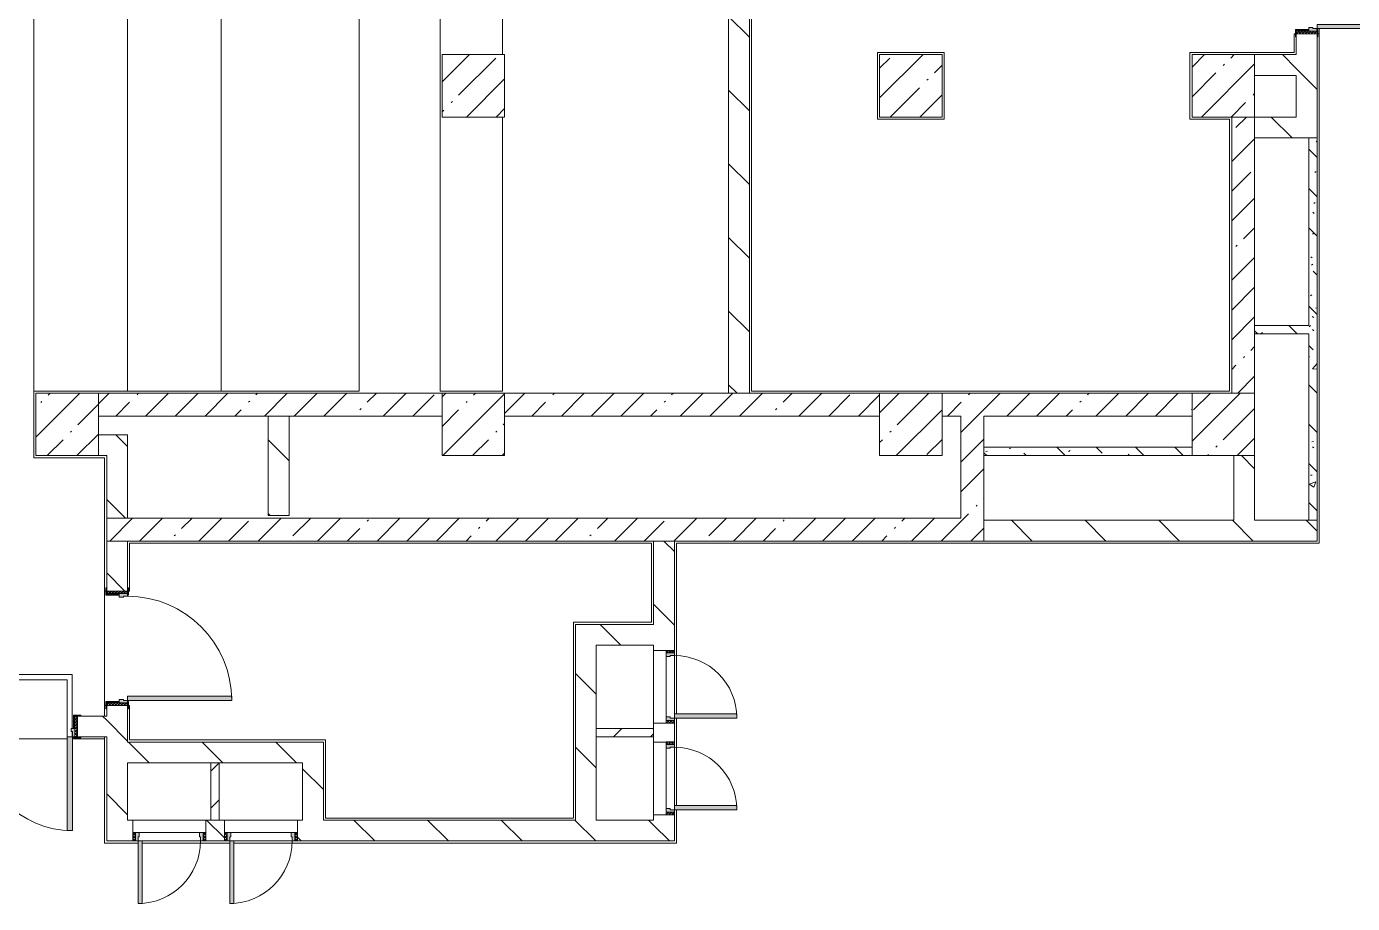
# Model space of a CAD drawing. Header units: millimetres. Extents: x 81368 to 286493, y -8553 to 29000.
# Drawn here: x 181303 to 194033, y 10300 to 18720 of the extents above; entities that cross this region are included whole.
import ezdxf

# ---------------------------------------------------------------- set-up
doc = ezdxf.new("R2010")
doc.units = ezdxf.units.MM
for name, color, linetype, lineweight, true_color in [('A-DOOR-5', 7, 'Continuous', 5, 0xe2e2e2), ('A-DOOR-6', 7, 'Continuous', 5, 0xaaaaaa), ('A-DOOR-FRAM-4', 7, 'Continuous', 5, 0xe2e2e2), ('A-DOOR-FRAM-5', 7, 'Continuous', 5, 0xaaaaaa), ('A-FLOR-3', 7, 'Continuous', 5, 0xaaaaaa), ('I-WALL-8', 7, 'Continuous', 5, 0x787878)]:
    doc.layers.add(name, color=color, linetype=linetype, lineweight=lineweight, true_color=true_color)
for name, color, linetype, lineweight in [('A-WALL', 7, 'Continuous', 9), ('I-WALL-6', 7, 'Continuous', 5), ('S-COLS-1', 7, 'Continuous', 5), ('S-STRS-1', 7, 'Continuous', 5)]:
    doc.layers.add(name, color=color, linetype=linetype, lineweight=lineweight)
pattern_1 = [(135, (159482.9, 0), (-353.5534, -353.5534), [])]
pattern_2 = [(45, (159482.88, 0), (-285.123, 285.123), []), (45, (159768, 0), (-285.123, 285.123), [504.031, -100.806, 16.764, -84.042])]
pattern_3 = [(135, (159482.9, 0), (-377.171, -377.171), [533.4, -88.9, 17.78, -88.9]), (135, (159482.9, 376.94), (-377.171, -377.171), []), (50, (159482.9, 0), (637.6445, -55.7866), [66.675, -733.425]), (355, (159482.9, 0), (-123.349, 668.699), [53.34, -586.74]), (100.451, (159536, -4.65), (514.299, 612.908), [56.665, -623.315]), (46.184, (159482.9, 177.8), (948.776, -147.15), [100.012, -1100.137]), (96.636, (159561.9, 165.5), (830.91, 865.997), [84.998, -934.973]), (351.184, (159482.9, 177.8), (830.918, 865.988), [80.01, -880.11]), (21, (159571.8, 133.35), (530.6506, -357.928), [66.675, -733.425]), (326, (159571.8, 133.35), (216.308, 644.658), [53.34, -586.74]), (71.451, (159616, 103.5), (746.96, 286.724), [56.665, -623.315]), (37.5, (159482.88, 0), (10.8105, 295.9426), [16.764, -562.864, 16.764, -578.866, -588.962]), (37.5, (159482.88, 0), (10.8105, 295.9426), [-1175.258, 16.764, -572.198]), (7.5, (159482.88, 0), (233.8692, 350.6318), [16.764, -322.834, 16.764, -549.529, -224.472]), (7.5, (159482.88, 0), (233.8692, 350.6318), [-905.891, 16.764, -207.708]), (327.5, (159284.63, 0), (474.5678, -20.0513), [16.764, -205.486, 16.764, -676.656, -920.115]), (327.5, (159284.63, 0), (474.5678, -20.0513), [-915.67, 16.764, -903.351]), (317.5, (159195.73, 0), (518.452, 88.9934), [16.764, -272.161, 16.764, -443.738, -653.415]), (317.5, (159195.73, 0), (518.452, 88.9934), [-749.427, 16.764, -636.651])]
pattern_4 = [(135, (1751.41, 164.685), (-14.14214, -14.14214), []), (225, (1751.41, 164.685), (14.14214, -14.14214), [])]
pattern_5 = [(45, (-371.384, 164.685), (-14.1421, 14.1421), []), (135, (-371.384, 164.685), (-14.1421, -14.1421), [])]
pattern_6 = [(45, (159482.88, 0), (-176.7767, 176.7767), [])]

# ---------------------------------------------------------------- blocks, each defined once
blk = doc.blocks.new('BSC_Колонна _Прямоугольная - 600х600-V48-1_2_3_птичка')
at = {"layer": 'S-COLS-1'}
h = blk.add_hatch(dxfattribs=at)
h.set_pattern_fill('FP_95', color=256, style=0, pattern_type=2)
h.set_pattern_definition([(45, (-26110, -14900), (-285.123, 285.123), []), (45, (-25824.88, -14900), (-285.123, 285.123), [504.031, -100.806, 16.764, -84.042])])
h.paths.add_polyline_path([(-300, -300), (300, -300), (300, 300), (-300, 300), (-300, -97)])
for p, q in [((300, 300), (-300, 300)), ((-300, 300), (-300, -300)), ((300, -300), (300, 300)), ((-300, -300), (300, -300))]:
    blk.add_line(p, q, dxfattribs=at)
blk = doc.blocks.new('BSC_Колонна _Прямоугольная - 600х600-V80-1_2_3_птичка')
at = {"layer": 'S-COLS-1'}
h = blk.add_hatch(dxfattribs=at)
h.set_pattern_fill('FP_122', color=256, style=0, pattern_type=2)
h.set_pattern_definition([(45, (-33310, -18150), (-285.123, 285.123), []), (45, (-33024.88, -18150), (-285.123, 285.123), [504.031, -100.806, 16.764, -84.042])])
h.paths.add_polyline_path([(60, -300), (300, -300), (300, 300), (-300, 300), (-300, -300)])
for p, q in [((300, 300), (-300, 300)), ((-300, 300), (-300, -300)), ((300, -300), (300, 300)), ((-300, -300), (300, -300))]:
    blk.add_line(p, q, dxfattribs=at)
blk = doc.blocks.new('BSC_Колонна _Прямоугольная - 600х600-V91-1_2_3_птичка')
at = {"layer": 'S-COLS-1'}
h = blk.add_hatch(dxfattribs=at)
h.set_pattern_fill('FP_128', color=256, style=0, pattern_type=2)
h.set_pattern_definition([(45, (-33310, -14900), (-285.123, 285.123), []), (45, (-33024.88, -14900), (-285.123, 285.123), [504.031, -100.806, 16.764, -84.042])])
h.paths.add_polyline_path([(-300, -300), (300, -300), (300, 300), (-300, 300), (-300, -135)])
for p, q in [((300, 300), (-300, 300)), ((-300, 300), (-300, -300)), ((300, -300), (300, 300)), ((-300, -300), (300, -300))]:
    blk.add_line(p, q, dxfattribs=at)
blk = doc.blocks.new('BSC_Колонна _Прямоугольная - 600х600-V105-1_2_3_птичка')
at = {"layer": 'S-COLS-1'}
h = blk.add_hatch(dxfattribs=at)
h.set_pattern_fill('FP_132', color=256, style=0, pattern_type=2)
h.set_pattern_definition([(45, (-30310, -14900), (-285.123, 285.123), []), (45, (-30024.88, -14900), (-285.123, 285.123), [504.031, -100.806, 16.764, -84.042])])
h.paths.add_polyline_path([(239, -300), (300, -300), (300, 300), (-300, 300), (-300, -300), (78, -300)])
for p, q in [((300, 300), (-300, 300)), ((-300, 300), (-300, -300)), ((300, -300), (300, 300)), ((-300, -300), (300, -300))]:
    blk.add_line(p, q, dxfattribs=at)
blk = doc.blocks.new('110_Дверь_СКБ_2Ст - Д-10 1800x2100h_Актовый зал EI30-23435156-1_2_3_птичка')
at = {"layer": 'A-DOOR-5'}
for points in [[(-887.5, 1000), (-887.5, 100), (-837.5, 100), (-837.5, 1000)], [(862.5, 1000), (862.5, 100), (912.5, 100), (912.5, 1000)]]:
    blk.add_hatch(color=256, dxfattribs=at).paths.add_polyline_path(points)
h = blk.add_hatch(color=256, dxfattribs=at)
h.paths.add_polyline_path([(937.5, 100), (912.5, 100), (912.5, 50), (902.5, 50), (902.5, 20), (937.5, 20)])
h.paths.add_polyline_path([(-887.5, 100), (-912.5, 100), (-912.5, 20), (-877.5, 20), (-882.7, 50), (-887.5, 50)])
at = {"layer": 'A-DOOR-6'}
h = blk.add_hatch(dxfattribs=at)
h.set_pattern_fill('FP_142', color=256, style=0, pattern_type=2)
h.set_pattern_definition([(135, (1351.41, 164.685), (-14.1421, -14.1421), []), (225, (1351.41, 164.685), (14.1421, -14.1421), [])])
h.paths.add_polyline_path([(962.5, 100), (937.5, 100), (937.5, -100), (962.5, -100)])
at = {"layer": 'A-DOOR-FRAM-4'}
for points in [[(-937.5, 108), (-967.5, 108), (-967.5, 100), (-897.5, 100), (-897.5, 108), (-916.5, 108)], [(-912.5, 20), (-912.5, -100), (-897.5, -100), (-897.5, 20)], [(962.5, 108), (922.5, 108), (927.9, 100), (992.5, 100), (992.5, 108)], [(927.9, 20), (922.5, 20), (927.9, -100), (937.5, -100), (937.5, 20)], [(-897.5, -100), (-967.5, -100), (-967.5, -108), (-897.5, -108)], [(922.5, -100), (927.9, -108), (992.5, -108), (992.5, -100), (927.9, -100)]]:
    blk.add_hatch(color=256, dxfattribs=at).paths.add_polyline_path(points)
at = {"layer": 'A-DOOR-FRAM-5'}
h = blk.add_hatch(dxfattribs=at)
h.set_pattern_fill('FP_143', color=256, style=0, pattern_type=2)
h.set_pattern_definition([(45, (-771.384, 164.685), (-14.1421, 14.1421), []), (135, (-771.384, 164.685), (-14.1421, -14.1421), [])])
h.paths.add_polyline_path([(-912.5, 100), (-937.5, 100), (-937.5, -100), (-912.5, -100)])
at = {"layer": 'A-DOOR-6'}
for p, q in [((-887.5, 1000), (-887.5, 100)), ((-837.5, 1000), (-887.5, 1000)), ((-837.5, 100), (-837.5, 1000)), ((912.5, 1000), (862.5, 1000)), ((862.5, 1000), (862.5, 100)), ((912.5, 100), (912.5, 1000)), ((-887.5, 100), (-837.5, 100)), ((862.5, 100), (912.5, 100))]:
    blk.add_line(p, q, dxfattribs=at)
for centre, start, end in [((-887.5, 100), 0, 90), ((912.5, 100), 90, 180)]:
    blk.add_arc(centre, 900, start, end, dxfattribs=at)
at = {"layer": 'A-DOOR-FRAM-5'}
for p, q in [((-897.5, 108), (-967.5, 108)), ((-967.5, 108), (-967.5, 100)), ((-967.5, 100), (-897.5, 100)), ((-912.5, 100), (-937.5, 100)), ((-937.5, 100), (-937.5, -100)), ((-887.5, 100), (-912.5, 100)), ((-912.5, 100), (-912.5, 20)), ((-912.5, -100), (-912.5, 100)), ((-912.5, 20), (-877.5, 20)), ((-897.5, 20), (-912.5, 20)), ((-912.5, 20), (-912.5, -100)), ((-897.5, 100), (-897.5, 108)), ((-897.5, -100), (-897.5, 20)), ((-887.5, 50), (-887.5, 100)), ((-877.5, 50), (-887.5, 50)), ((-877.5, 20), (-877.5, 50)), ((912.5, 50), (902.5, 50)), ((902.5, 50), (902.5, 20)), ((902.5, 20), (937.5, 20)), ((912.5, 100), (912.5, 50)), ((937.5, 100), (912.5, 100)), ((992.5, 108), (922.5, 108)), ((922.5, 108), (922.5, 100)), ((922.5, 100), (992.5, 100)), ((937.5, 20), (922.5, 20)), ((922.5, 20), (922.5, -100)), ((937.5, 20), (937.5, 100)), ((962.5, 100), (937.5, 100)), ((937.5, 100), (937.5, -100)), ((937.5, -100), (937.5, 20)), ((962.5, -100), (962.5, 100)), ((992.5, 100), (992.5, 108)), ((-897.5, -100), (-967.5, -100)), ((-967.5, -100), (-967.5, -108)), ((-967.5, -108), (-897.5, -108)), ((-937.5, -100), (-912.5, -100)), ((-912.5, -100), (-897.5, -100)), ((-897.5, -108), (-897.5, -100)), ((922.5, -100), (937.5, -100)), ((992.5, -100), (922.5, -100)), ((922.5, -100), (922.5, -108)), ((922.5, -108), (992.5, -108)), ((937.5, -100), (962.5, -100)), ((992.5, -108), (992.5, -100))]:
    blk.add_line(p, q, dxfattribs=at)
blk = doc.blocks.new('110_Дверь_СКБ_1Ст_Внутренняя1 - Д-4к_п__1100x2100h_Артистические EI30-23988509-1_2_3_птичка')
at = {"layer": 'A-DOOR-5'}
h = blk.add_hatch(color=256, dxfattribs=at)
h.paths.add_polyline_path([(537.5, 20), (537.5, 100), (512.5, 100), (512.5, 60), (502.5, 60), (502.5, 20), (522.5, 20)])
h.paths.add_polyline_path([(-477.5, 60), (-487.5, 60), (-487.5, 100), (-512.5, 100), (-512.5, 20), (-477.5, 20), (-477.5, 44)])
at = {"layer": 'A-DOOR-6'}
h = blk.add_hatch(dxfattribs=at)
h.set_pattern_fill('FP_27', color=256, style=0, pattern_type=2)
h.set_pattern_definition(pattern_4)
h.paths.add_polyline_path([(562.5, 100), (537.5, 100), (537.5, -100), (562.5, -100), (562.5, -72.6)])
at = {"layer": 'A-DOOR-FRAM-4'}
for points in [[(512.5, 156.8), (512.5, 1100), (472.5, 1100), (472.5, 100), (512.5, 100), (512.5, 120)], [(-497.5, 100), (-497.5, 108), (-567.5, 108), (-567.5, 100), (-512.5, 100)], [(-497.5, -72.6), (-497.5, 20), (-512.5, 20), (-512.5, -100), (-497.5, -100)], [(592.5, 108), (522.5, 108), (522.5, 100), (592.5, 100)], [(537.5, -100), (537.5, 20), (522.5, 20), (522.5, -100)], [(-497.5, -108), (-497.5, -100), (-567.5, -100), (-567.5, -108), (-512.5, -108)], [(592.5, -100), (522.5, -100), (522.5, -108), (592.5, -108)]]:
    blk.add_hatch(color=256, dxfattribs=at).paths.add_polyline_path(points)
at = {"layer": 'A-DOOR-FRAM-5'}
h = blk.add_hatch(dxfattribs=at)
h.set_pattern_fill('FP_28', color=256, style=0, pattern_type=2)
h.set_pattern_definition(pattern_5)
h.paths.add_polyline_path([(-512.5, -100), (-512.5, 100), (-537.5, 100), (-537.5, -100)])
at = {"layer": 'A-DOOR-6'}
for p, q in [((512.5, 1100), (472.5, 1100)), ((472.5, 1100), (472.5, 100)), ((512.5, 100), (512.5, 1100)), ((472.5, 100), (512.5, 100))]:
    blk.add_line(p, q, dxfattribs=at)
blk.add_arc((512.5, 100), 1000, 90, 180, dxfattribs=at)
at = {"layer": 'A-DOOR-FRAM-5'}
for p, q in [((-497.5, 108), (-567.5, 108)), ((-567.5, 108), (-567.5, 100)), ((-567.5, 100), (-497.5, 100)), ((-512.5, 100), (-537.5, 100)), ((-537.5, 100), (-537.5, -100)), ((-487.5, 100), (-512.5, 100)), ((-512.5, 100), (-512.5, 20)), ((-512.5, -100), (-512.5, 100)), ((-497.5, 100), (-512.5, 100)), ((-512.5, 100), (-512.5, 99)), ((-512.5, 99), (-497.5, 99)), ((-512.5, 20), (-477.5, 20)), ((-497.5, 20), (-512.5, 20)), ((-512.5, 20), (-512.5, -100)), ((-497.5, 100), (-497.5, 108)), ((-497.5, 99), (-497.5, 100)), ((-497.5, -100), (-497.5, 20)), ((-487.5, 60), (-487.5, 100)), ((-477.5, 60), (-487.5, 60)), ((-477.5, 20), (-477.5, 60)), ((512.5, 60), (502.5, 60)), ((502.5, 60), (502.5, 20)), ((502.5, 20), (537.5, 20)), ((512.5, 100), (512.5, 60)), ((537.5, 100), (512.5, 100)), ((592.5, 108), (522.5, 108)), ((522.5, 108), (522.5, 100)), ((537.5, 100), (522.5, 100)), ((522.5, 100), (522.5, 99)), ((522.5, 100), (592.5, 100)), ((522.5, 99), (537.5, 99)), ((537.5, 20), (522.5, 20)), ((522.5, 20), (522.5, -100)), ((537.5, 20), (537.5, 100)), ((562.5, 100), (537.5, 100)), ((537.5, 100), (537.5, -100)), ((537.5, 99), (537.5, 100)), ((537.5, -100), (537.5, 20)), ((562.5, -100), (562.5, 100)), ((592.5, 100), (592.5, 108)), ((-497.5, -100), (-567.5, -100)), ((-567.5, -100), (-567.5, -108)), ((-567.5, -108), (-497.5, -108)), ((-537.5, -100), (-512.5, -100)), ((-512.5, -100), (-497.5, -100)), ((-497.5, -108), (-497.5, -100)), ((522.5, -100), (537.5, -100)), ((592.5, -100), (522.5, -100)), ((522.5, -100), (522.5, -108)), ((522.5, -108), (592.5, -108)), ((537.5, -100), (562.5, -100)), ((592.5, -108), (592.5, -100))]:
    blk.add_line(p, q, dxfattribs=at)
blk = doc.blocks.new('110_Дверь_СКБ_1Ст_Внутренняя1 - Д-4к_л_ 1100x2100h_кладовая-31838514-1_2_3_птичка')
at = {"layer": 'A-DOOR-5'}
h = blk.add_hatch(color=256, dxfattribs=at)
h.paths.add_polyline_path([(537.5, 20), (537.5, 100), (512.5, 100), (512.5, 60), (502.5, 60), (502.5, 20), (522.5, 20)])
h.paths.add_polyline_path([(-477.5, 60), (-487.5, 60), (-487.5, 100), (-512.5, 100), (-512.5, 20), (-477.5, 20), (-477.5, 44)])
at = {"layer": 'A-DOOR-6'}
h = blk.add_hatch(dxfattribs=at)
h.set_pattern_fill('FP_27', color=256, style=0, pattern_type=2)
h.set_pattern_definition(pattern_4)
h.paths.add_polyline_path([(562.5, 100), (537.5, 100), (537.5, -100), (562.5, -100)])
at = {"layer": 'A-DOOR-FRAM-4'}
for points in [[(512.5, 100), (512.5, 1100), (472.5, 1100), (472.5, 100)], [(-497.5, 108), (-567.5, 108), (-567.5, 100), (-497.5, 100)], [(-497.5, -100), (-497.5, 20), (-512.5, 20), (-512.5, -100)], [(592.5, 108), (522.5, 108), (522.5, 100), (592.5, 100)], [(537.5, 20), (522.5, 20), (523.9, -100), (537.5, -100), (537.5, -22.4)], [(-497.5, -100), (-567.5, -100), (-567.5, -108), (-497.5, -108)], [(592.5, -100), (522.5, -100), (522.5, -108), (592.5, -108)]]:
    blk.add_hatch(color=256, dxfattribs=at).paths.add_polyline_path(points)
at = {"layer": 'A-DOOR-FRAM-5'}
h = blk.add_hatch(dxfattribs=at)
h.set_pattern_fill('FP_28', color=256, style=0, pattern_type=2)
h.set_pattern_definition(pattern_5)
h.paths.add_polyline_path([(-512.5, 100), (-537.5, 100), (-537.5, -100), (-512.5, -100)])
at = {"layer": 'A-DOOR-6'}
for p, q in [((512.5, 1100), (472.5, 1100)), ((472.5, 1100), (472.5, 100)), ((512.5, 100), (512.5, 1100)), ((472.5, 100), (512.5, 100))]:
    blk.add_line(p, q, dxfattribs=at)
blk.add_arc((512.5, 100), 1000, 90, 180, dxfattribs=at)
at = {"layer": 'A-DOOR-FRAM-5'}
for p, q in [((-497.5, 108), (-567.5, 108)), ((-567.5, 108), (-567.5, 100)), ((-567.5, 100), (-497.5, 100)), ((-512.5, 100), (-537.5, 100)), ((-537.5, 100), (-537.5, -100)), ((-487.5, 100), (-512.5, 100)), ((-512.5, 100), (-512.5, 20)), ((-512.5, -100), (-512.5, 100)), ((-497.5, 100), (-512.5, 100)), ((-512.5, 100), (-512.5, 99)), ((-512.5, 99), (-497.5, 99)), ((-512.5, 20), (-477.5, 20)), ((-497.5, 20), (-512.5, 20)), ((-512.5, 20), (-512.5, -100)), ((-497.5, 100), (-497.5, 108)), ((-497.5, 99), (-497.5, 100)), ((-497.5, -100), (-497.5, 20)), ((-487.5, 60), (-487.5, 100)), ((-477.5, 60), (-487.5, 60)), ((-477.5, 20), (-477.5, 60)), ((512.5, 60), (502.5, 60)), ((502.5, 60), (502.5, 20)), ((502.5, 20), (537.5, 20)), ((512.5, 100), (512.5, 60)), ((537.5, 100), (512.5, 100)), ((592.5, 108), (522.5, 108)), ((522.5, 108), (522.5, 100)), ((537.5, 100), (522.5, 100)), ((522.5, 100), (522.5, 99)), ((522.5, 100), (592.5, 100)), ((522.5, 99), (537.5, 99)), ((537.5, 20), (522.5, 20)), ((522.5, 20), (522.5, -100)), ((537.5, 20), (537.5, 100)), ((562.5, 100), (537.5, 100)), ((537.5, 100), (537.5, -100)), ((537.5, 99), (537.5, 100)), ((537.5, -100), (537.5, 20)), ((562.5, -100), (562.5, 100)), ((592.5, 100), (592.5, 108)), ((-497.5, -100), (-567.5, -100)), ((-567.5, -100), (-567.5, -108)), ((-567.5, -108), (-497.5, -108)), ((-537.5, -100), (-512.5, -100)), ((-512.5, -100), (-497.5, -100)), ((-497.5, -108), (-497.5, -100)), ((522.5, -100), (537.5, -100)), ((592.5, -100), (522.5, -100)), ((522.5, -100), (522.5, -108)), ((522.5, -108), (592.5, -108)), ((537.5, -100), (562.5, -100)), ((592.5, -108), (592.5, -100))]:
    blk.add_line(p, q, dxfattribs=at)
blk = doc.blocks.new('BSC_Колонна _Прямоугольная - 600х600-V136-1_2_3_птичка')
at = {"layer": 'S-COLS-1'}
h = blk.add_hatch(dxfattribs=at)
h.set_pattern_fill('FP_155', color=256, style=0, pattern_type=2)
h.set_pattern_definition([(45, (-22210, -14900), (-285.123, 285.123), []), (45, (-21924.88, -14900), (-285.123, 285.123), [504.031, -100.806, 16.764, -84.042])])
h.paths.add_polyline_path([(300, -300), (300, 300), (-300, 300), (-300, -300)])
for p, q in [((300, 300), (-300, 300)), ((-300, 300), (-300, -300)), ((300, -300), (300, 300)), ((-300, -300), (300, -300))]:
    blk.add_line(p, q, dxfattribs=at)
blk = doc.blocks.new('BSC_Колонна _Прямоугольная - 600х600-V137-1_2_3_птичка')
at = {"layer": 'S-COLS-1'}
h = blk.add_hatch(dxfattribs=at)
h.set_pattern_fill('FP_157', color=256, style=0, pattern_type=2)
h.set_pattern_definition([(45, (-26110, -18150), (-285.123, 285.123), []), (45, (-25824.88, -18150), (-285.123, 285.123), [504.031, -100.806, 16.764, -84.042])])
h.paths.add_polyline_path([(280, -300), (300, -300), (300, 300), (-300, 300), (-300, -300), (76, -300)])
for p, q in [((300, 300), (-300, 300)), ((-300, 300), (-300, -300)), ((300, -300), (300, 300)), ((-300, -300), (300, -300))]:
    blk.add_line(p, q, dxfattribs=at)
blk = doc.blocks.new('BSC_Колонна _Прямоугольная - 600х600-23728797-1_2_3_птичка')
at = {"layer": 'S-COLS-1'}
h = blk.add_hatch(dxfattribs=at)
h.set_pattern_fill('FP_158', color=256, style=0, pattern_type=2)
h.set_pattern_definition([(45, (-30310, -18150), (-285.123, 285.123), []), (45, (-30024.88, -18150), (-285.123, 285.123), [504.031, -100.806, 16.764, -84.042])])
h.paths.add_polyline_path([(300, -300), (300, 300), (-300, 297), (-300, -300), (239, -300)])
for p, q in [((300, 300), (-300, 300)), ((-300, 300), (-300, -300)), ((300, -300), (300, 300)), ((-300, -300), (300, -300))]:
    blk.add_line(p, q, dxfattribs=at)
blk = doc.blocks.new('110_Дверь_СКБ_1Ст - д-18 700x2100h_Технический шкаф ЭОМ и СС-V121-1_2_3_птичка')
at = {"layer": 'A-DOOR-5'}
h = blk.add_hatch(color=256, dxfattribs=at)
h.paths.add_polyline_path([(322, 100), (312, 100), (312, 60), (302, 60), (302, 20), (337, 20), (337, 100)])
h.paths.add_polyline_path([(-298, 100), (-313, 100), (-313, 20), (-278, 20), (-278, 60), (-288, 60), (-288, 100)])
at = {"layer": 'A-DOOR-6'}
h = blk.add_hatch(dxfattribs=at)
h.set_pattern_fill('FP_50', color=256, style=0, pattern_type=2)
h.set_pattern_definition([(135, (1951.41, 164.685), (-14.14214, -14.14214), []), (225, (1951.41, 164.685), (14.14214, -14.14214), [])])
h.paths.add_polyline_path([(337, 100), (337, 20), (362, 20), (362, 100)])
at = {"layer": 'A-DOOR-FRAM-4'}
blk.add_hatch(color=256, dxfattribs=at).paths.add_polyline_path([(272, 700), (272, 100), (312, 100), (312, 700), (281, 700)])
at = {"layer": 'A-DOOR-FRAM-5'}
h = blk.add_hatch(dxfattribs=at)
h.set_pattern_fill('FP_51', color=256, style=0, pattern_type=2)
h.set_pattern_definition([(45, (-171.384, 164.685), (-14.1421, 14.1421), []), (135, (-171.384, 164.685), (-14.1421, -14.1421), [])])
h.paths.add_polyline_path([(-338, 100), (-338, 20), (-313, 20), (-313, 100)])
at = {"layer": 'A-DOOR-6'}
for p, q in [((312, 700), (272, 700)), ((272, 700), (272, 100)), ((312, 100), (312, 700)), ((272, 100), (312, 100))]:
    blk.add_line(p, q, dxfattribs=at)
blk.add_arc((312, 100), 600, 90, 180, dxfattribs=at)
at = {"layer": 'A-DOOR-FRAM-5'}
for p, q in [((-313, 100), (-338, 100)), ((-338, 100), (-338, 20)), ((-338, 20), (-313, 20)), ((-288, 100), (-313, 100)), ((-313, 100), (-313, 20)), ((-313, 20), (-313, 100)), ((-313, 20), (-278, 20)), ((-288, 60), (-288, 100)), ((-288, 100), (272, 100)), ((-278, 60), (-288, 60)), ((-278, 20), (-278, 60)), ((302, 20), (-278, 20)), ((312, 60), (302, 60)), ((302, 60), (302, 20)), ((302, 20), (337, 20)), ((312, 100), (312, 60)), ((337, 100), (312, 100)), ((337, 20), (337, 100)), ((362, 100), (337, 100)), ((337, 100), (337, 20)), ((337, 20), (362, 20)), ((362, 20), (362, 100))]:
    blk.add_line(p, q, dxfattribs=at)
blk = doc.blocks.new('Перекрытия 2 - Перекрытия 4-32990152-1_2_3_птичка')
at = {"layer": 'S-STRS-1'}
for p, q in [((21910, 19180), (22510, 19180)), ((21910, 19180), (21910, 15200)), ((22810, 19180), (23410, 19180)), ((22810, 15200), (22810, 19180)), ((25034, 19180), (23710, 19180)), ((23710, 19180), (23710, 15200)), ((25034, 15200), (25034, 19180)), ((26410, 19180), (25810, 19180)), ((25810, 19180), (25810, 15200)), ((26410, 18430), (26410, 19180)), ((26410, 15200), (26410, 17830)), ((22810, 15200), (21910, 15200)), ((23710, 15200), (22810, 15200)), ((23710, 15200), (25034, 15200)), ((25810, 15200), (26410, 15200))]:
    blk.add_line(p, q, dxfattribs=at)
blk = doc.blocks.new('BSC_Колонна _Прямоугольная - 600х600-V187-1_2_3_птичка')
at = {"layer": 'S-COLS-1'}
for p, q in [((300, 300), (-300, 300)), ((-300, 300), (-300, -300)), ((300, -300), (300, 300)), ((-300, -300), (300, -300))]:
    blk.add_line(p, q, dxfattribs=at)

msp = doc.modelspace()

# ---------------------------------------------------------------- hatches: boundary and pattern name
at = {"layer": 'I-WALL-6'}
h = msp.add_hatch(dxfattribs=at)
h.set_pattern_fill('FP_99', color=256, style=0, pattern_type=2)
h.set_pattern_definition(pattern_1)
h.paths.add_polyline_path([(188172.8, 15200), (188242.9, 15200), (188242.9, 26500), (188042.9, 26500), (188042.9, 15200)])
h = msp.add_hatch(dxfattribs=at)
h.set_pattern_fill('FP_99', color=256, style=0, pattern_type=2)
h.set_pattern_definition(pattern_1)
h.paths.add_polyline_path([(193612.9, 17850), (193692.9, 17850), (193692.9, 18650), (193492.9, 18650), (193492.9, 17850)])
h.paths.add_polyline_path([(193692.9, 19750), (193692.9, 23400), (193492.9, 23400), (193492.9, 19750)])
h = msp.add_hatch(dxfattribs=at)
h.set_pattern_fill('FP_99', color=256, style=0, pattern_type=2)
h.set_pattern_definition(pattern_1)
h.paths.add_polyline_path([(193472.9, 18250), (193492.9, 18250), (193492.9, 18450), (193092.9, 18450), (193092.9, 18250)])
h = msp.add_hatch(dxfattribs=at)
h.set_pattern_fill('FP_69', color=256, style=0, pattern_type=2)
h.set_pattern_definition(pattern_2)
h.paths.add_polyline_path([(193092.9, 15200), (193093.4, 15200), (193092.9, 17850), (192873.4, 17850), (192873.4, 15200)])
h = msp.add_hatch(dxfattribs=at)
h.set_pattern_fill('FP_99', color=256, style=0, pattern_type=2)
h.set_pattern_definition(pattern_1)
h.paths.add_polyline_path([(193612.9, 17650), (193692.9, 17650), (193692.9, 17850), (193093.4, 17850), (193093.4, 17650), (193535.9, 17650)])
h = msp.add_hatch(dxfattribs=at)
h.set_pattern_fill('FP_69', color=256, style=0, pattern_type=2)
h.set_pattern_definition(pattern_2)
h.paths.add_polyline_path([(183172.9, 14980), (185292.9, 14980), (185292.9, 15200), (181992.9, 15200), (181992.9, 14980), (182596, 14980)])
h.paths.add_polyline_path([(192231.4, 14980), (192492.9, 14980), (192492.9, 15200), (190092.9, 15200), (190092.9, 14980), (191890.7, 14980)])
h.paths.add_polyline_path([(189472.9, 14980), (189492.9, 14980), (189492.9, 15200), (185892.9, 15200), (185892.9, 14980), (188262.9, 14980)])
h = msp.add_hatch(dxfattribs=at)
h.set_pattern_fill('FP_99', color=256, style=0, pattern_type=2)
h.set_pattern_definition(pattern_1)
h.paths.add_polyline_path([(183822.9, 14025), (183822.9, 14980), (183622.9, 14980), (183622.9, 14025)])
h = msp.add_hatch(dxfattribs=at)
h.set_pattern_fill('FP_69', color=256, style=0, pattern_type=2)
h.set_pattern_definition(pattern_2)
h.paths.add_polyline_path([(190492.9, 13780), (190492.9, 14980), (190272.9, 14980), (190272.9, 13780)])
h = msp.add_hatch(dxfattribs=at)
h.set_pattern_fill('FP_99', color=256, style=0, pattern_type=2)
h.set_pattern_definition(pattern_1)
h.paths.add_polyline_path([(182144, 14600), (182272.9, 14600), (182272.9, 14800), (181992.9, 14800), (181992.9, 14600), (182072.9, 14600)])
h = msp.add_hatch(dxfattribs=at)
h.set_pattern_fill('FP_99', color=256, style=0, pattern_type=2)
h.set_pattern_definition(pattern_1)
h.paths.add_polyline_path([(182272.9, 14000), (182272.9, 14600), (182072.9, 14600), (182072.9, 14000)])
h = msp.add_hatch(dxfattribs=at)
h.set_pattern_fill('FP_99', color=256, style=0, pattern_type=2)
h.set_pattern_definition(pattern_1)
h.paths.add_polyline_path([(193093.4, 13980), (193092.9, 14600), (192893.4, 14600), (192893.4, 13980)])
h = msp.add_hatch(dxfattribs=at)
h.set_pattern_fill('FP_69', color=256, style=0, pattern_type=2)
h.set_pattern_definition(pattern_2)
h.paths.add_polyline_path([(182731.2, 13780), (190272.9, 13780), (190272.9, 14000), (182072.9, 14000), (182072.9, 13780), (182596, 13780)])
h = msp.add_hatch(dxfattribs=at)
h.set_pattern_fill('FP_99', color=256, style=0, pattern_type=2)
h.set_pattern_definition(pattern_1)
h.paths.add_polyline_path([(193149.1, 13780), (193692.9, 13780), (193692.9, 13980), (190492.9, 13980), (190492.9, 13780), (192853.4, 13780)])
h = msp.add_hatch(dxfattribs=at)
h.set_pattern_fill('FP_99', color=256, style=0, pattern_type=2)
h.set_pattern_definition(pattern_1)
h.paths.add_polyline_path([(182072.9, 10900), (182272.9, 10900), (182272.9, 12200), (182072.9, 12200), (182072.9, 10905.3)])
h.paths.add_polyline_path([(182272.9, 13300), (182272.9, 13780), (182072.9, 13780), (182072.9, 13300)])
h = msp.add_hatch(dxfattribs=at)
h.set_pattern_fill('FP_99', color=256, style=0, pattern_type=2)
h.set_pattern_definition(pattern_1)
h.paths.add_polyline_path([(187442.6, 10900), (187522.9, 10900), (187522.9, 11150), (187322.9, 11150), (187322.9, 10900)])
h.paths.add_polyline_path([(187442.9, 11850), (187522.9, 11850), (187522.9, 12030), (187322.9, 12030), (187322.9, 11850)])
h.paths.add_polyline_path([(187442.9, 12730), (187522.9, 12730), (187522.9, 13780), (187322.9, 13780), (187322.9, 12730)])
h = msp.add_hatch(dxfattribs=at)
h.set_pattern_fill('FP_99', color=256, style=0, pattern_type=2)
h.set_pattern_definition(pattern_1)
h.paths.add_polyline_path([(186572.9, 11100), (186772.9, 11100), (186772.9, 12980), (186572.9, 12980), (186572.9, 11120)])
h = msp.add_hatch(dxfattribs=at)
h.set_pattern_fill('FP_99', color=256, style=0, pattern_type=2)
h.set_pattern_definition(pattern_1)
h.paths.add_polyline_path([(186772.9, 12780), (187322.9, 12780), (187322.9, 12980), (186772.9, 12980)])
h = msp.add_hatch(dxfattribs=at)
h.set_pattern_fill('FP_99', color=256, style=0, pattern_type=2)
h.set_pattern_definition(pattern_1)
h.paths.add_polyline_path([(181822.9, 11900), (182072.9, 11900), (182072.9, 12100), (181792.9, 12100), (181792.9, 11900)])
h.paths.add_polyline_path([(179712.9, 11900), (179892.9, 11900), (179892.9, 12100), (179692.9, 12100), (179692.9, 11900)])
h = msp.add_hatch(dxfattribs=at)
h.set_pattern_fill('FP_105', color=256, style=0, pattern_type=2)
h.set_pattern_definition(pattern_6)
h.paths.add_polyline_path([(186772.9, 11900), (187322.9, 11900), (187322.9, 11980), (186772.9, 11980)])
h = msp.add_hatch(dxfattribs=at)
h.set_pattern_fill('FP_99', color=256, style=0, pattern_type=2)
h.set_pattern_definition(pattern_1)
h.paths.add_polyline_path([(182292.9, 11650), (184152.9, 11650), (184152.9, 11850), (182272.9, 11850), (182272.9, 11650)])
h = msp.add_hatch(dxfattribs=at)
h.set_pattern_fill('FP_105', color=256, style=0, pattern_type=2)
h.set_pattern_definition(pattern_6)
h.paths.add_polyline_path([(183152.9, 11100), (183152.9, 11650), (183072.9, 11650), (183072.9, 11100)])
h = msp.add_hatch(dxfattribs=at)
h.set_pattern_fill('FP_99', color=256, style=0, pattern_type=2)
h.set_pattern_definition(pattern_1)
h.paths.add_polyline_path([(184152.9, 11100), (184152.9, 11650), (183952.9, 11650), (183952.9, 11100)])
h = msp.add_hatch(dxfattribs=at)
h.set_pattern_fill('FP_99', color=256, style=0, pattern_type=2)
h.set_pattern_definition(pattern_1)
h.paths.add_polyline_path([(185695.3, 10900), (187322.9, 10900), (187322.9, 11100), (183902.9, 11100), (183902.9, 10900), (185621.7, 10900)])
h.paths.add_polyline_path([(182272.9, 10900), (182322.9, 10900), (182322.9, 11100), (182272.9, 11100), (182272.9, 10980)])
h.paths.add_polyline_path([(183022.9, 10900), (183202.9, 10900), (183202.9, 11100), (183022.9, 11100), (183022.9, 10980)])
at = {"layer": 'I-WALL-8'}
h = msp.add_hatch(dxfattribs=at)
h.set_pattern_fill('FP_98', color=256, style=0, pattern_type=2)
h.set_pattern_definition(pattern_3)
h.paths.add_polyline_path([(193612.9, 13980), (193692.9, 13980), (193692.9, 17650), (193612.9, 17650), (193612.9, 14292)])
h = msp.add_hatch(dxfattribs=at)
h.set_pattern_fill('FP_98', color=256, style=0, pattern_type=2)
h.set_pattern_definition(pattern_3)
h.paths.add_polyline_path([(193093.4, 15770), (193612.9, 15770), (193612.9, 15850), (193093.4, 15850)])
h = msp.add_hatch(dxfattribs=at)
h.set_pattern_fill('FP_98', color=256, style=0, pattern_type=2)
h.set_pattern_definition(pattern_3)
h.paths.add_polyline_path([(190492.9, 14600), (192492.6, 14600), (192492.6, 14680), (190492.9, 14680)])

# ---------------------------------------------------------------- linework, layer by layer
at = {"layer": 'A-FLOR-3'}
for p, q in [((188262.9, 19880), (188262.9, 15220)), ((193472.9, 18470), (193472.9, 18650)), ((193472.9, 18650), (193484.9, 18650)), ((193700.9, 18650), (193712.9, 18650)), ((193712.9, 18700), (193712.9, 13760)), ((189472.9, 17830), (189472.9, 18470)), ((189472.9, 18470), (190112.9, 18470)), ((190112.9, 18470), (190112.9, 17830)), ((192472.9, 17830), (192472.9, 18470)), ((192472.9, 18470), (193472.9, 18470)), ((190112.9, 17830), (189472.9, 17830)), ((192853.4, 17830), (192472.9, 17830)), ((192853.4, 15220), (192853.4, 17830)), ((181372.9, 14580), (181372.9, 15220)), ((188262.9, 15220), (192853.4, 15220)), ((182052.9, 14580), (181372.9, 14580)), ((182052.9, 12100), (182052.9, 14580)), ((187302.9, 13760), (182292.9, 13760)), ((182292.9, 13760), (182292.9, 13300)), ((187302.9, 13000), (187302.9, 13760)), ((193712.9, 13760), (187542.9, 13760)), ((187542.9, 13760), (187542.9, 12120)), ((182064.9, 13300), (182052.9, 13300)), ((182292.9, 13300), (182280.9, 13300)), ((186552.9, 11120), (186552.9, 13000)), ((186552.9, 13000), (187302.9, 13000)), ((181742.7, 12498.9), (179927.5, 12498.9)), ((181742.7, 11980), (181742.7, 12498.9)), ((179977.5, 12448.9), (181692.7, 12448.9)), ((181692.7, 12448.9), (181692.7, 11898.9)), ((182052.9, 12200), (182064.9, 12200)), ((182280.9, 12200), (182292.9, 12200)), ((182292.9, 12200), (182292.9, 11870)), ((187542.9, 12080), (187542.9, 11240)), ((181692.9, 11880), (179992.9, 11880)), ((181742.7, 11900), (181742.7, 11950.6)), ((182052.9, 11880), (181742.9, 11880)), ((182052.9, 10880), (182052.9, 11900)), ((182292.9, 11870), (184172.9, 11870)), ((184172.9, 11870), (184172.9, 11120)), ((184172.9, 11120), (186552.9, 11120)), ((187542.9, 11200), (187542.9, 10880)), ((182372.9, 10880), (182052.9, 10880)), ((183252.9, 10880), (182412.9, 10880)), ((187542.9, 10880), (183292.9, 10880))]:
    msp.add_line(p, q, dxfattribs=at)
at = {"layer": 'A-WALL'}
for p, q in [((193692.9, 17650), (193612.9, 17650)), ((193093.4, 15850), (193093.4, 15770)), ((188042.9, 15200), (188242.9, 15200)), ((183822.9, 14980), (183622.9, 14980)), ((190492.9, 14680), (190492.9, 14600)), ((182272.9, 14000), (182072.9, 14000)), ((190492.9, 13980), (190492.9, 13780)), ((193612.9, 13980), (193692.9, 13980)), ((182272.9, 13780), (182072.9, 13780)), ((187522.9, 13780), (187322.9, 13780)), ((186772.9, 11980), (186772.9, 11900)), ((187322.9, 11900), (187322.9, 11980)), ((183152.9, 11650), (183072.9, 11650)), ((183072.9, 11100), (183152.9, 11100))]:
    msp.add_line(p, q, dxfattribs=at)
at = {"layer": 'I-WALL-6'}
for p, q in [((188042.9, 26500), (188042.9, 15200)), ((188242.9, 15200), (188242.9, 19900)), ((193492.9, 18620), (193492.9, 18450)), ((193692.9, 13780), (193692.9, 18620)), ((193492.9, 18450), (193092.9, 18450)), ((193092.9, 18250), (193492.9, 18250)), ((193492.9, 18250), (193492.9, 17850)), ((192873.4, 17850), (192873.4, 15200)), ((193492.9, 17850), (193093.4, 17850)), ((193093.4, 17850), (193093.4, 15850)), ((193093.4, 17650), (193612.9, 17650)), ((193612.9, 17650), (193612.9, 15850)), ((193612.9, 15850), (193093.4, 15850)), ((193093.4, 15200), (193093.4, 15770)), ((193093.4, 15770), (193612.9, 15770)), ((193612.9, 15770), (193612.9, 13980)), ((185292.9, 15200), (181992.9, 15200)), ((188042.9, 15200), (185892.9, 15200)), ((189492.9, 15200), (188242.9, 15200)), ((192492.9, 15200), (190092.9, 15200)), ((181992.9, 14980), (183622.9, 14980)), ((183622.9, 14980), (183622.9, 14025)), ((183822.9, 14980), (185292.9, 14980)), ((183822.9, 14025), (183822.9, 14980)), ((185892.9, 14980), (189492.9, 14980)), ((190092.9, 14980), (190272.9, 14980)), ((190272.9, 14980), (190272.9, 14000)), ((190492.9, 14980), (192492.9, 14980)), ((190492.9, 14680), (190492.9, 14980)), ((182272.9, 14800), (181992.9, 14800)), ((182272.9, 14000), (182272.9, 14800)), ((192492.6, 14680), (190492.9, 14680)), ((192492.6, 14600), (192492.6, 14680)), ((181992.9, 14600), (182072.9, 14600)), ((182072.9, 14600), (182072.9, 13330)), ((190492.9, 14600), (192492.6, 14600)), ((190492.9, 13980), (190492.9, 14600)), ((192893.4, 14600), (192893.4, 13980)), ((193093.4, 13980), (193093.4, 14600)), ((183622.9, 14025), (183822.9, 14025)), ((190272.9, 14000), (182272.9, 14000)), ((192893.4, 13980), (190492.9, 13980)), ((193612.9, 13980), (193093.4, 13980)), ((182272.9, 13780), (187322.9, 13780)), ((182272.9, 13330), (182272.9, 13780)), ((187322.9, 13780), (187322.9, 12980)), ((187522.9, 12730), (187522.9, 13780)), ((187522.9, 13780), (193692.9, 13780)), ((186572.9, 12980), (186572.9, 11100)), ((187322.9, 12980), (186572.9, 12980)), ((186772.9, 11980), (186772.9, 12780)), ((186772.9, 12780), (187322.9, 12780)), ((187322.9, 11980), (187322.9, 12780)), ((187322.9, 12730), (187442.9, 12730)), ((182072.9, 12100), (181822.9, 12100)), ((182072.9, 12170), (182072.9, 12100)), ((182272.9, 11850), (182272.9, 12170)), ((187322.9, 11980), (186772.9, 11980)), ((187442.9, 12030), (187322.9, 12030)), ((187522.9, 11850), (187522.9, 12030)), ((181822.9, 11900), (182072.9, 11900)), ((182072.9, 11900), (182072.9, 10900)), ((184152.9, 11850), (182272.9, 11850)), ((184152.9, 11100), (184152.9, 11850)), ((186772.9, 11100), (186772.9, 11900)), ((186772.9, 11900), (187322.9, 11900)), ((187322.9, 11100), (187322.9, 11900)), ((187322.9, 11850), (187442.9, 11850)), ((182272.9, 11650), (183072.9, 11650)), ((182272.9, 11100), (182272.9, 11650)), ((183072.9, 11650), (183072.9, 11100)), ((183152.9, 11650), (183952.9, 11650)), ((183152.9, 11100), (183152.9, 11650)), ((183952.9, 11650), (183952.9, 11100)), ((182272.9, 11100), (183072.9, 11100)), ((182322.9, 10980), (182322.9, 11100)), ((183022.9, 11100), (183022.9, 10980)), ((183152.9, 11100), (183952.9, 11100)), ((183202.9, 10980), (183202.9, 11100)), ((183902.9, 11100), (183902.9, 10980)), ((186572.9, 11100), (184152.9, 11100)), ((187322.9, 11100), (186772.9, 11100)), ((187442.9, 11150), (187322.9, 11150)), ((187522.9, 10900), (187522.9, 11150)), ((182072.9, 10900), (182322.9, 10900)), ((183022.9, 10900), (183202.9, 10900)), ((183902.9, 10900), (187522.9, 10900))]:
    msp.add_line(p, q, dxfattribs=at)

# ---------------------------------------------------------------- block references
at = {"layer": 'A-DOOR-6'}
for name, p, rotation in [('110_Дверь_СКБ_1Ст_Внутренняя1 - Д-4к_п__1100x2100h_Артистические EI30-23988509-1_2_3_птичка', (193592.9, 19212.5), 269.9999999999999), ('110_Дверь_СКБ_1Ст_Внутренняя1 - Д-4к_л_ 1100x2100h_кладовая-31838514-1_2_3_птичка', (182172.9, 12762.5), 269.9999999999999), ('110_Дверь_СКБ_1Ст - д-18 700x2100h_Технический шкаф ЭОМ и СС-V121-1_2_3_птичка', (187422.9, 12392.5), 270), ('110_Дверь_СКБ_2Ст - Д-10 1800x2100h_Актовый зал EI30-23435156-1_2_3_птичка', (180855.4, 12000), 180), ('110_Дверь_СКБ_1Ст - д-18 700x2100h_Технический шкаф ЭОМ и СС-V121-1_2_3_птичка', (187422.9, 11512.5), 270), ('110_Дверь_СКБ_1Ст - д-18 700x2100h_Технический шкаф ЭОМ и СС-V121-1_2_3_птичка', (182685.4, 11000), 180), ('110_Дверь_СКБ_1Ст - д-18 700x2100h_Технический шкаф ЭОМ и СС-V121-1_2_3_птичка', (183565.4, 11000), 180)]:
    msp.add_blockref(name, p, dxfattribs=dict(at, rotation=rotation))
at = {"layer": 'S-COLS-1'}
for name, p in [('BSC_Колонна _Прямоугольная - 600х600-V137-1_2_3_птичка', (185592.9, 18150)), ('BSC_Колонна _Прямоугольная - 600х600-23728797-1_2_3_птичка', (189792.9, 18150)), ('BSC_Колонна _Прямоугольная - 600х600-V187-1_2_3_птичка', (189792.9, 18150)), ('BSC_Колонна _Прямоугольная - 600х600-V80-1_2_3_птичка', (192792.9, 18150)), ('BSC_Колонна _Прямоугольная - 600х600-V136-1_2_3_птичка', (181692.9, 14900)), ('BSC_Колонна _Прямоугольная - 600х600-V48-1_2_3_птичка', (185592.9, 14900)), ('BSC_Колонна _Прямоугольная - 600х600-V105-1_2_3_птичка', (189792.9, 14900)), ('BSC_Колонна _Прямоугольная - 600х600-V91-1_2_3_птичка', (192792.9, 14900))]:
    msp.add_blockref(name, p, dxfattribs=at)
at = {"layer": 'S-STRS-1'}
msp.add_blockref('Перекрытия 2 - Перекрытия 4-32990152-1_2_3_птичка', (159462.9, 20), dxfattribs=at)

doc.saveas('drawing.dxf')
